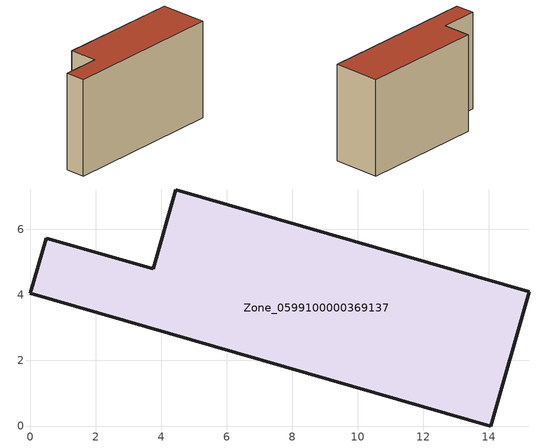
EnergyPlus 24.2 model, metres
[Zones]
Zone_0599100000369137
 floor ground (C_G): 14.05,0 0,4.04 0.48,5.73 3.76,4.79 4.45,7.2 15.23,4.09 z0
 wall outside (C_F): 0,4.04 14.05,0 15.23,4.09 4.45,7.2 3.76,4.79 0.48,5.73 0,4.04 z0:8.73
 roof outside (C_R): 0.48,5.73 0,4.04 14.05,0 15.23,4.09 4.45,7.2 3.76,4.79 z8.73
[BUILDING]
Pand.0599100000369137: North Axis=0; Terrain=City; Loads Convergence Tolerance Value=0.04; Temperature Convergence Tolerance Value=0.4; Solar Distribution=FullExterior; Maximum Number of Warmup Days=25; Minimum Number of Warmup Days=1
[Site:Location]
Rotterdam.The.Hague.AP_ZH_NLD Design_Conditions: Latitude=51.96; Longitude=4.45; Time Zone=1; Elevation=-4.5
[SITE:GROUNDTEMPERATURE:BUILDINGSURFACE]
18, 18, 18, 18, 18, 18, 18, 18, 18, 18, 18, 18
[MATERIAL] Thermal Absorptance=0.9; Solar Absorptance=0.7; Visible Absorptance=0.7
Name | Roughness | Thickness | Conductivity | Density | Specific Heat
G.TI.1992-2005 | MediumSmooth | 0.15 | 0.06 | 540 | 1210
F.TI.1992-2005 | Rough | 0.3 | 0.12 | 1920 | 840
R.TI.1992-2005 | MediumRough | 0.2 | 0.08 | 1500 | 1000
[CONSTRUCTION]
C_G: G.TI.1992-2005
C_F: F.TI.1992-2005
C_R: R.TI.1992-2005
[ZONE]
Zone_0599100000369137: Type=1; Multiplier=1; Ceiling Height=Autocalculate; Volume=Autocalculate; Floor Area=autocalculate; Part of Total Floor Area=Yes
[ZONEINFILTRATION:DESIGNFLOWRATE]
Infil_Zone_0599100000369137: Zone or ZoneList or Space or SpaceList=Zone_0599100000369137; Schedule=AlwaysOn; Design Flow Rate Calculation Method=Flow/Area; Flow Rate per Floor Area=0.0015; Constant Term Coefficient=1; Temperature Term Coefficient=0; Velocity Term Coefficient=0; Velocity Squared Term Coefficient=0
[HVACTEMPLATE:ZONE:IDEALLOADSAIRSYSTEM]
Zone_0599100000369137: Maximum Heating Supply Air Temperature=50; Minimum Cooling Supply Air Temperature=13; Maximum Heating Supply Air Humidity Ratio=0.0156; Minimum Cooling Supply Air Humidity Ratio=0.0077; Heating Limit=NoLimit; Cooling Limit=NoLimit; Dehumidification Control Type=ConstantSensibleHeatRatio; Cooling Sensible Heat Ratio=0.7; Dehumidification Setpoint=60; Humidification Control Type=None; Humidification Setpoint=30; Outdoor Air Method=None; Outdoor Air Flow Rate per Person=0.00944; Outdoor Air Flow Rate per Zone Floor Area=0; Outdoor Air Flow Rate per Zone=0; Demand Controlled Ventilation Type=None; Outdoor Air Economizer Type=NoEconomizer; Heat Recovery Type=None; Sensible Heat Recovery Effectiveness=0.7; Latent Heat Recovery Effectiveness=0.65
[ZONECONTROL:THERMOSTAT]
ThermostatControl_Zone_0599100000369137: Zone or ZoneList=Zone_0599100000369137; Control Type Schedule=DualSetpointControlType; Control 1=Thermostat_Zone_0599100000369137; Temperature Difference Between Cutout And Setpoint=0
[THERMOSTATSETPOINT:DUALSETPOINT]
Thermostat_Zone_0599100000369137: Heating Setpoint Temperature Schedule=HeatingSetpoint_Zone_0599100000369137; Cooling Setpoint Temperature Schedule=CoolingSetpoint_Zone_0599100000369137
[SCHEDULE:COMPACT]
HeatingSetpoint_Zone_0599100000369137: Through: 12/31, For: AllDays, Until: 24:00, 21
CoolingSetpoint_Zone_0599100000369137: Through: 12/31, For: AllDays, Until: 24:00, 24
DualSetpointControlType: Through: 12/31, For: AllDays, Until: 24:00, 4
AlwaysOn: Through: 12/31, For: AllDays, Until: 24:00, 1
